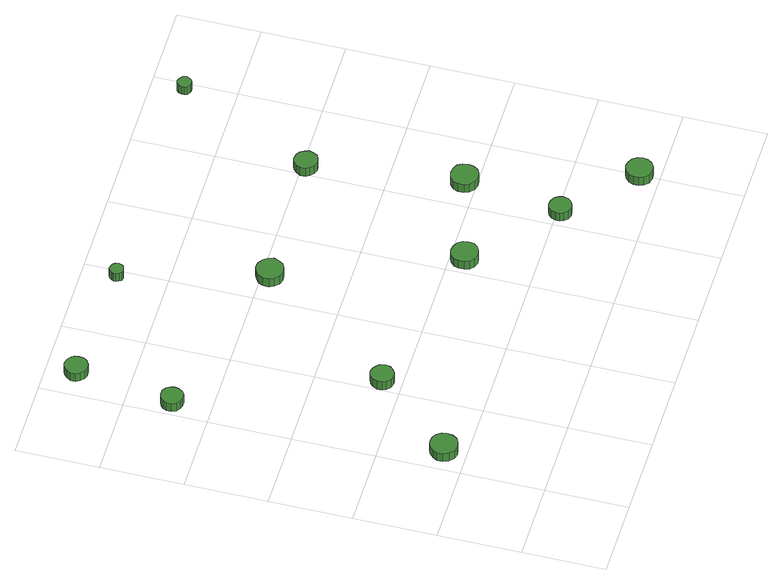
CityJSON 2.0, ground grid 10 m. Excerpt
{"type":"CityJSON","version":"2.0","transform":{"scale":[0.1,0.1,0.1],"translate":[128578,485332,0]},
"CityObjects":{
"tree1":{"type":"SolitaryVegetationObject","attributes":{"function":"something"},"geometry":[{"type":"MultiSurface","lod":"1","boundaries":[[[0,1,2,3,4,5,6,7,8,9,10,11,12,13,14]],[[15,16,17,18,19,20,21,22,23,24,25,26,27,28,29]],[[0,29,28,1]],[[1,28,27,2]],[[2,27,26,3]],[[3,26,25,4]],[[4,25,24,5]],[[5,24,23,6]],[[6,23,22,7]],[[7,22,21,8]],[[8,21,20,9]],[[9,20,19,10]],[[10,19,18,11]],[[11,18,17,12]],[[12,17,16,13]],[[13,16,15,14]],[[14,15,29,0]]]}]},
"tree2":{"type":"SolitaryVegetationObject","attributes":{"function":"something"},"geometry":[{"type":"MultiSurface","lod":"1","boundaries":[[[30,31,32,33,34,35,36,37,38,39,40,41,42,43,44]],[[45,46,47,48,49,50,51,52,53,54,55,56,57,58,59]],[[30,59,58,31]],[[31,58,57,32]],[[32,57,56,33]],[[33,56,55,34]],[[34,55,54,35]],[[35,54,53,36]],[[36,53,52,37]],[[37,52,51,38]],[[38,51,50,39]],[[39,50,49,40]],[[40,49,48,41]],[[41,48,47,42]],[[42,47,46,43]],[[43,46,45,44]],[[44,45,59,30]]]}]},
"tree3":{"type":"SolitaryVegetationObject","attributes":{"function":"something"},"geometry":[{"type":"MultiSurface","lod":"1","boundaries":[[[60,61,62,63,64,65,66,67,68,69,70,71,72,73,74]],[[75,76,77,78,79,80,81,82,83,84,85,86,87,88,89]],[[60,89,88,61]],[[61,88,87,62]],[[62,87,86,63]],[[63,86,85,64]],[[64,85,84,65]],[[65,84,83,66]],[[66,83,82,67]],[[67,82,81,68]],[[68,81,80,69]],[[69,80,79,70]],[[70,79,78,71]],[[71,78,77,72]],[[72,77,76,73]],[[73,76,75,74]],[[74,75,89,60]]]}]},
"tree4":{"type":"SolitaryVegetationObject","attributes":{"function":"something"},"geometry":[{"type":"MultiSurface","lod":"1","boundaries":[[[90,91,92,93,94,95,96,97,98,99,100,101,102,103,104]],[[105,106,107,108,109,110,111,112,113,114,115,116,117,118,119]],[[90,119,118,91]],[[91,118,117,92]],[[92,117,116,93]],[[93,116,115,94]],[[94,115,114,95]],[[95,114,113,96]],[[96,113,112,97]],[[97,112,111,98]],[[98,111,110,99]],[[99,110,109,100]],[[100,109,108,101]],[[101,108,107,102]],[[102,107,106,103]],[[103,106,105,104]],[[104,105,119,90]]]}]},
"tree5":{"type":"SolitaryVegetationObject","attributes":{"function":"something"},"geometry":[{"type":"MultiSurface","lod":"1","boundaries":[[[120,121,122,123,124,125,126,127,128,129,130,131,132,133,134]],[[135,136,137,138,139,140,141,142,143,144,145,146,147,148,149]],[[120,149,148,121]],[[121,148,147,122]],[[122,147,146,123]],[[123,146,145,124]],[[124,145,144,125]],[[125,144,143,126]],[[126,143,142,127]],[[127,142,141,128]],[[128,141,140,129]],[[129,140,139,130]],[[130,139,138,131]],[[131,138,137,132]],[[132,137,136,133]],[[133,136,135,134]],[[134,135,149,120]]]}]},
"tree6":{"type":"SolitaryVegetationObject","attributes":{"function":"something"},"geometry":[{"type":"MultiSurface","lod":"1","boundaries":[[[150,151,152,153,154,155,156,157,158,159,160,161,162,163,164]],[[165,166,167,168,169,170,171,172,173,174,175,176,177,178,179]],[[150,179,178,151]],[[151,178,177,152]],[[152,177,176,153]],[[153,176,175,154]],[[154,175,174,155]],[[155,174,173,156]],[[156,173,172,157]],[[157,172,171,158]],[[158,171,170,159]],[[159,170,169,160]],[[160,169,168,161]],[[161,168,167,162]],[[162,167,166,163]],[[163,166,165,164]],[[164,165,179,150]]]}]},
"tree7":{"type":"SolitaryVegetationObject","attributes":{"function":"something"},"geometry":[{"type":"MultiSurface","lod":"1","boundaries":[[[180,181,182,183,184,185,186,187,188,189,190,191,192,193,194]],[[195,196,197,198,199,200,201,202,203,204,205,206,207,208,209]],[[180,209,208,181]],[[181,208,207,182]],[[182,207,206,183]],[[183,206,205,184]],[[184,205,204,185]],[[185,204,203,186]],[[186,203,202,187]],[[187,202,201,188]],[[188,201,200,189]],[[189,200,199,190]],[[190,199,198,191]],[[191,198,197,192]],[[192,197,196,193]],[[193,196,195,194]],[[194,195,209,180]]]}]},
"tree8":{"type":"SolitaryVegetationObject","attributes":{"function":"something"},"geometry":[{"type":"MultiSurface","lod":"1","boundaries":[[[210,211,212,213,214,215,216,217,218,219,220,221,222,223,224]],[[225,226,227,228,229,230,231,232,233,234,235,236,237,238,239]],[[210,239,238,211]],[[211,238,237,212]],[[212,237,236,213]],[[213,236,235,214]],[[214,235,234,215]],[[215,234,233,216]],[[216,233,232,217]],[[217,232,231,218]],[[218,231,230,219]],[[219,230,229,220]],[[220,229,228,221]],[[221,228,227,222]],[[222,227,226,223]],[[223,226,225,224]],[[224,225,239,210]]]}]},
"tree9":{"type":"SolitaryVegetationObject","attributes":{"function":"something"},"geometry":[{"type":"MultiSurface","lod":"1","boundaries":[[[240,241,242,243,244,245,246,247,248,249,250,251,252,253,254]],[[255,256,257,258,259,260,261,262,263,264,265,266,267,268,269]],[[240,269,268,241]],[[241,268,267,242]],[[242,267,266,243]],[[243,266,265,244]],[[244,265,264,245]],[[245,264,263,246]],[[246,263,262,247]],[[247,262,261,248]],[[248,261,260,249]],[[249,260,259,250]],[[250,259,258,251]],[[251,258,257,252]],[[252,257,256,253]],[[253,256,255,254]],[[254,255,269,240]]]}]},
"tree10":{"type":"SolitaryVegetationObject","attributes":{"function":"something"},"geometry":[{"type":"MultiSurface","lod":"1","boundaries":[[[270,271,272,273,274,275,276,277,278,279,280,281,282,283,284]],[[285,286,287,288,289,290,291,292,293,294,295,296,297,298,299]],[[270,299,298,271]],[[271,298,297,272]],[[272,297,296,273]],[[273,296,295,274]],[[274,295,294,275]],[[275,294,293,276]],[[276,293,292,277]],[[277,292,291,278]],[[278,291,290,279]],[[279,290,289,280]],[[280,289,288,281]],[[281,288,287,282]],[[282,287,286,283]],[[283,286,285,284]],[[284,285,299,270]]]}]},
"tree11":{"type":"SolitaryVegetationObject","attributes":{"function":"something"},"geometry":[{"type":"MultiSurface","lod":"1","boundaries":[[[300,301,302,303,304,305,306,307,308,309,310,311,312,313,314]],[[315,316,317,318,319,320,321,322,323,324,325,326,327,328,329]],[[300,329,328,301]],[[301,328,327,302]],[[302,327,326,303]],[[303,326,325,304]],[[304,325,324,305]],[[305,324,323,306]],[[306,323,322,307]],[[307,322,321,308]],[[308,321,320,309]],[[309,320,319,310]],[[310,319,318,311]],[[311,318,317,312]],[[312,317,316,313]],[[313,316,315,314]],[[314,315,329,300]]]}]},
"tree12":{"type":"SolitaryVegetationObject","attributes":{"function":"something"},"geometry":[{"type":"MultiSurface","lod":"1","boundaries":[[[330,331,332,333,334,335,336,337,338,339,340,341,342,343,344]],[[345,346,347,348,349,350,351,352,353,354,355,356,357,358,359]],[[330,359,358,331]],[[331,358,357,332]],[[332,357,356,333]],[[333,356,355,334]],[[334,355,354,335]],[[335,354,353,336]],[[336,353,352,337]],[[337,352,351,338]],[[338,351,350,339]],[[339,350,349,340]],[[340,349,348,341]],[[341,348,347,342]],[[342,347,346,343]],[[343,346,345,344]],[[344,345,359,330]]]}]}
},
"vertices":[
[44,128,18],[43,134,18],[39,140,18],[33,143,18],[26,144,18],[20,142,18],[15,137,18],[12,131,18],[12,124,18],[15,118,18],[20,113,18],[26,111,18],[33,112,18],[39,115,18],[43,121,18],[43,121,5],[39,115,5],[33,112,5],[26,111,5],[20,113,5],[15,118,5],[12,124,5],[12,131,5],[15,137,5],[20,142,5],[26,144,5],[33,143,5],[39,140,5],[43,134,5],[44,128,5],
[32,447,17],[31,452,17],[28,457,17],[23,460,17],[17,460,17],[12,458,17],[8,455,17],[6,450,17],[6,444,17],[8,439,17],[12,436,17],[17,434,17],[23,434,17],[28,437,17],[31,442,17],[31,442,4],[28,437,4],[23,434,4],[17,434,4],[12,436,4],[8,439,4],[6,444,4],[6,450,4],[8,455,4],[12,458,4],[17,460,4],[23,460,4],[28,457,4],[31,452,4],[32,447,4],
[128,224,18],[127,230,18],[123,234,18],[119,237,18],[113,238,18],[107,236,18],[103,232,18],[101,227,18],[101,221,18],[103,216,18],[107,212,18],[113,210,18],[119,211,18],[123,214,18],[127,218,18],[127,218,5],[123,214,5],[119,211,5],[113,210,5],[107,212,5],[103,216,5],[101,221,5],[101,227,5],[103,232,5],[107,236,5],[113,238,5],[119,237,5],[123,234,5],[127,230,5],[128,224,5],
[49,565,17],[48,570,17],[45,575,17],[40,578,17],[34,579,17],[29,577,17],[25,573,17],[22,568,17],[22,562,17],[25,557,17],[29,553,17],[34,551,17],[40,552,17],[45,555,17],[48,559,17],[48,559,4],[45,555,4],[40,552,4],[34,551,4],[29,553,4],[25,557,4],[22,562,4],[22,568,4],[25,573,4],[29,577,4],[34,579,4],[40,578,4],[45,575,4],[48,570,4],[49,565,4],
[252,390,20],[250,397,20],[246,402,20],[240,406,20],[233,407,20],[227,404,20],[222,400,20],[219,394,20],[219,387,20],[222,381,20],[227,376,20],[233,374,20],[240,375,20],[246,378,20],[250,384,20],[250,384,7],[246,378,7],[240,375,7],[233,374,7],[227,376,7],[222,381,7],[219,387,7],[219,394,7],[222,400,7],[227,404,7],[233,407,7],[240,406,7],[246,402,7],[250,397,7],[252,390,7],
[195,558,23],[194,562,23],[192,565,23],[189,566,23],[185,567,23],[182,566,23],[180,563,23],[178,560,23],[178,557,23],[180,554,23],[182,551,23],[185,550,23],[189,551,23],[192,552,23],[194,555,23],[194,555,10],[192,552,10],[189,551,10],[185,550,10],[182,551,10],[180,554,10],[178,557,10],[178,560,10],[180,563,10],[182,566,10],[185,567,10],[189,566,10],[192,565,10],[194,562,10],[195,558,10],
[337,183,18],[336,189,18],[332,195,18],[326,198,18],[319,199,18],[313,197,18],[308,192,18],[306,186,18],[306,180,18],[308,173,18],[313,169,18],[319,167,18],[326,168,18],[332,171,18],[336,176,18],[336,176,5],[332,171,5],[326,168,5],[319,167,5],[313,169,5],[308,173,5],[306,180,5],[306,186,5],[308,192,5],[313,197,5],[319,199,5],[326,198,5],[332,195,5],[336,189,5],[337,183,5],
[432,97,19],[431,102,19],[428,106,19],[423,109,19],[417,110,19],[412,108,19],[408,104,19],[406,99,19],[406,94,19],[408,89,19],[412,85,19],[417,83,19],[423,84,19],[428,87,19],[431,91,19],[431,91,6],[428,87,6],[423,84,6],[417,83,6],[412,85,6],[408,89,6],[406,94,6],[406,99,6],[408,104,6],[412,108,6],[417,110,6],[423,109,6],[428,106,6],[431,102,6],[432,97,6],
[452,214,19],[451,221,19],[447,227,19],[441,230,19],[434,231,19],[428,229,19],[422,224,19],[420,218,19],[420,211,19],[422,205,19],[428,200,19],[434,198,19],[441,199,19],[447,202,19],[451,208,19],[451,208,6],[447,202,6],[441,199,6],[434,198,6],[428,200,6],[422,205,6],[420,211,6],[420,218,6],[422,224,6],[428,229,6],[434,231,6],[441,230,6],[447,227,6],[451,221,6],[452,214,6],
[516,25,17],[515,31,17],[511,37,17],[505,40,17],[499,41,17],[492,39,17],[487,34,17],[485,28,17],[485,22,17],[487,16,17],[492,11,17],[499,9,17],[505,10,17],[511,13,17],[515,19,17],[515,19,4],[511,13,4],[505,10,4],[499,9,4],[492,11,4],[487,16,4],[485,22,4],[485,28,4],[487,34,4],[492,39,4],[499,41,4],[505,40,4],[511,37,4],[515,31,4],[516,25,4],
[419,394,25],[417,399,25],[414,404,25],[409,407,25],[403,408,25],[398,406,25],[394,402,25],[391,397,25],[391,391,25],[394,386,25],[398,382,25],[403,380,25],[409,381,25],[414,383,25],[417,388,25],[417,388,12],[414,383,12],[409,381,12],[403,380,12],[398,382,12],[394,386,12],[391,391,12],[391,397,12],[394,402,12],[398,406,12],[403,408,12],[409,407,12],[414,404,12],[417,399,12],[419,394,12],
[499,561,18],[498,565,18],[496,567,18],[493,569,18],[490,570,18],[487,569,18],[484,566,18],[483,563,18],[483,560,18],[484,556,18],[487,554,18],[490,553,18],[493,553,18],[496,555,18],[498,558,18],[498,558,5],[496,555,5],[493,553,5],[490,553,5],[487,554,5],[484,556,5],[483,560,5],[483,563,5],[484,566,5],[487,569,5],[490,570,5],[493,569,5],[496,567,5],[498,565,5],[499,561,5]
]}
